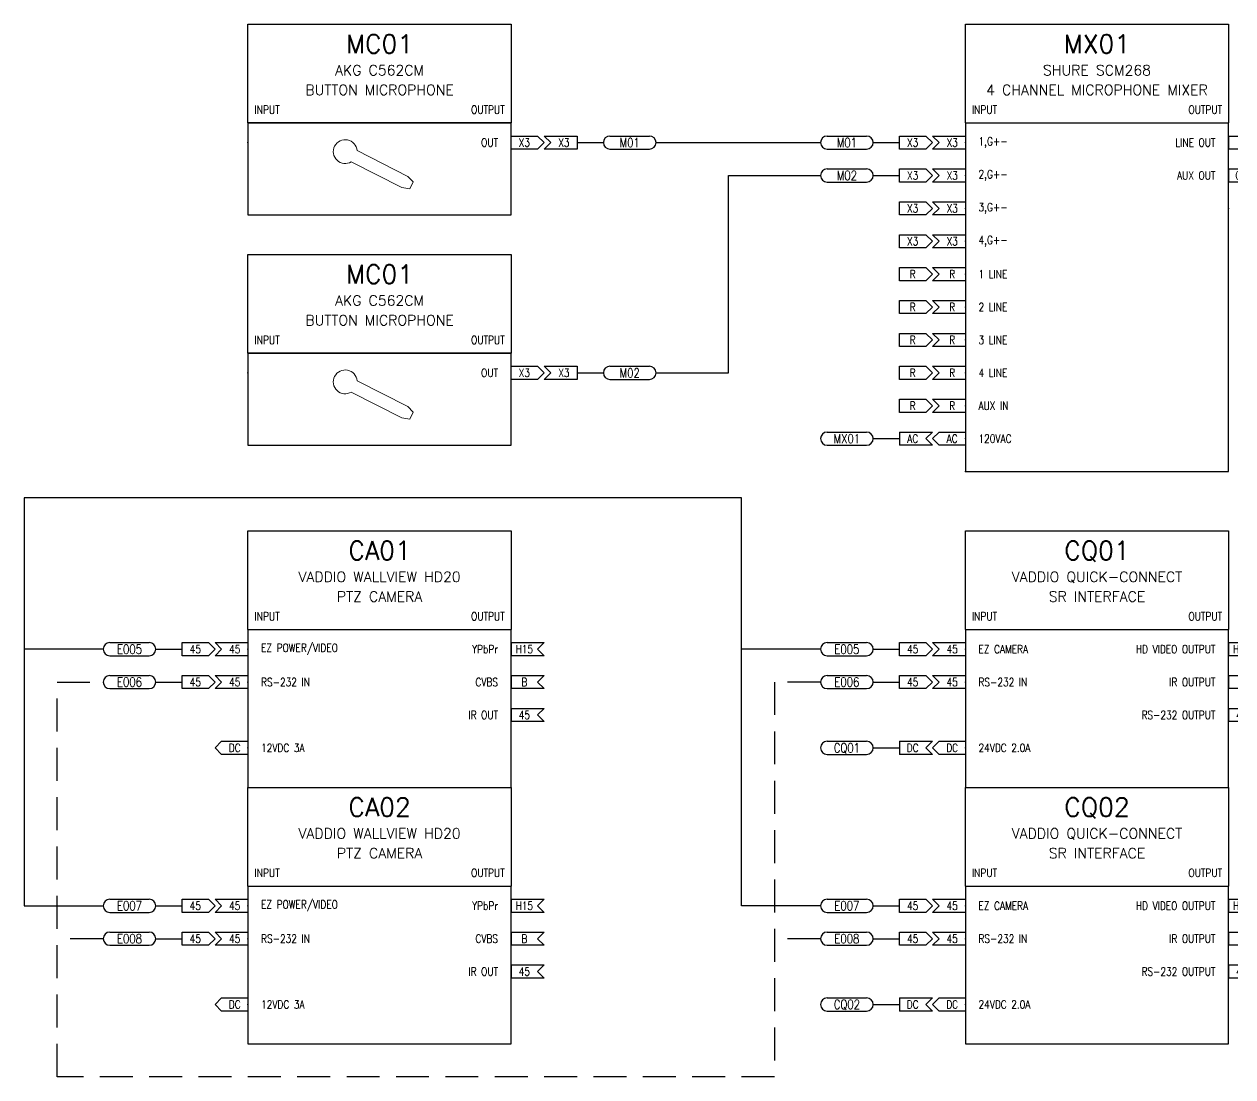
# Model space of a CAD drawing. Header units: inches. Extents: x -284 to 763, y -243 to 242.
# Drawn here: x 55.65 to 64.83, y 89.25 to 97.25 of the extents above; entities that cross this region are included whole.
import ezdxf
from ezdxf.enums import TextEntityAlignment as Align

# ---------------------------------------------------------------- set-up
doc = ezdxf.new("R2010")
doc.units = ezdxf.units.IN
doc.header["$MEASUREMENT"] = 0
doc.linetypes.add('CONTROL', pattern=[0.375, 0.25, -0.125])
for name, color, linetype in [('AUDIO', 1, 'Continuous'), ('Audio Termination', 2, 'Continuous'), ('AUDIO WIRENUMBER', 1, 'Continuous'), ('CONNECTORS', 2, 'Continuous'), ('CONTROL', 5, 'CONTROL'), ('Control Termination', 2, 'Continuous'), ('CONTROL WIRENUMBER', 5, 'Continuous'), ('DEVICE CONNECTORS', 2, 'Continuous'), ('DEVICES', 7, 'Continuous'), ('POWER', 30, 'Continuous'), ('Power Termination', 2, 'Continuous'), ('POWER WIRENUMBER', 30, 'Continuous'), ('TEXT', 4, 'Continuous')]:
    doc.layers.add(name, color=color, linetype=linetype)
doc.styles.add('ROMANS', font='romans.shx', dxfattribs={"width": 0.8})

# ---------------------------------------------------------------- blocks, each defined once
blk = doc.blocks.new('WIRE NUMBER IN')
for p, q in [((-0.55, 0.05), (-0.25, 0.05)), ((-0.2, 0), (0, 0)), ((-0.55, -0.05), (-0.25, -0.05))]:
    blk.add_line(p, q)
for centre, start, end in [((-0.55, 0), 90, 270), ((-0.25, 0), 270, 90)]:
    blk.add_arc(centre, 0.05, start, end)
at = {"layer": 'TEXT', "style": 'ROMANS', "width": 0.8}
for tag, p in [('DEVIN', (-0.6558, 0.0967)), ('DEVOUT', (-0.65, -0.1))]:
    blk.add_attdef(tag, text='', height=0.07, dxfattribs=at).set_placement(p, align=Align.MIDDLE_RIGHT)
blk.add_attdef('WIRENUMBER', text='', height=0.07, dxfattribs=at).set_placement((-0.4, 0), align=Align.MIDDLE_CENTER)
blk = doc.blocks.new('T-MALE CONNECTOR IN LEFT')
at = {"layer": 'CONNECTORS'}
for p, q in [((-0.3, -0.05), (-0.3, 0.05)), ((-0.3, 0.05), (-0.1, 0.05)), ((-0.1, 0.05), (-0.05, 0)), ((-0.05, 0), (-0.1, -0.05)), ((-0.1, -0.05), (-0.3, -0.05))]:
    blk.add_line(p, q, dxfattribs=at)
at = {"layer": 'TEXT', "style": 'ROMANS', "width": 0.8}
blk.add_attdef('T-CONNECTOR-MALE', text='', height=0.0625, dxfattribs=at).set_placement((-0.2, 0), align=Align.MIDDLE_CENTER)
blk = doc.blocks.new('D-FEMALE CONNECTOR LEFT')
at = {"layer": 'CONNECTORS'}
for p, q in [((-0.25, 0.05), (-0.2, 0)), ((-0.25, 0.05), (0, 0.05)), ((-0.2, 0), (-0.25, -0.05)), ((0, 0.05), (0, -0.05)), ((0, -0.05), (-0.25, -0.05))]:
    blk.add_line(p, q, dxfattribs=at)
at = {"layer": 'TEXT', "style": 'ROMANS', "width": 0.8}
blk.add_attdef('D-CONNECTOR', text='', height=0.0625, dxfattribs=at).set_placement((-0.1, 0), align=Align.MIDDLE_CENTER)
blk = doc.blocks.new('D-FEMALE CONNECTOR RIGHT')
at = {"layer": 'CONNECTORS'}
for p, q in [((0, 0.05), (0.25, 0.05)), ((0, 0.05), (0, -0.05)), ((0.25, 0.05), (0.2, 0)), ((0.25, -0.05), (0, -0.05)), ((0.2, 0), (0.25, -0.05))]:
    blk.add_line(p, q, dxfattribs=at)
at = {"layer": 'TEXT', "style": 'ROMANS', "width": 0.8}
blk.add_attdef('D-CONNECTOR', text='', height=0.0625, dxfattribs=at).set_placement((0.1, 0), align=Align.MIDDLE_CENTER)
blk = doc.blocks.new('D-MALE CONNECTOR LEFT')
at = {"layer": 'CONNECTORS'}
for p, q in [((-0.2, 0.05), (-0.25, 0)), ((-0.2, 0.05), (0, 0.05)), ((0, 0.05), (0, -0.05)), ((-0.25, 0), (-0.2, -0.05)), ((0, -0.05), (-0.2, -0.05))]:
    blk.add_line(p, q, dxfattribs=at)
at = {"layer": 'TEXT', "style": 'ROMANS', "width": 0.8}
blk.add_attdef('D-CONNECTOR', text='', height=0.0625, dxfattribs=at).set_placement((-0.1, 0), align=Align.MIDDLE_CENTER)
blk = doc.blocks.new('VADDIO_WALLVIEW HD19')
at = {"layer": 'CONNECTORS'}
for p in [(0, 1.05), (2, 1.05), (0, 0.8), (2, 0.8), (2, 0.55), (0, 0.3)]:
    blk.add_point(p, dxfattribs=at)
at = {"layer": 'DEVICES'}
for p, q in [((0, 1.2), (0, 1.95)), ((0, 1.95), (2, 1.95)), ((2, 1.95), (2, 1.2)), ((0, 1.2), (0, 0)), ((0, 1.2), (2, 1.2)), ((0, 1.2), (2, 1.2)), ((2, 0), (2, 1.2)), ((0, 0), (2, 0))]:
    blk.add_line(p, q, dxfattribs=at)
at = {"layer": 'DEVICE CONNECTORS'}
for name, p, values in [('D-FEMALE CONNECTOR LEFT', (0, 1.05), {'D-CONNECTOR': '45'}), ('D-FEMALE CONNECTOR RIGHT', (2, 1.05), {'D-CONNECTOR': 'H15'}), ('D-FEMALE CONNECTOR LEFT', (0, 0.8), {'D-CONNECTOR': '45'}), ('D-FEMALE CONNECTOR RIGHT', (2, 0.8), {'D-CONNECTOR': 'B'}), ('D-FEMALE CONNECTOR RIGHT', (2, 0.55), {'D-CONNECTOR': '45'}), ('D-MALE CONNECTOR LEFT', (0, 0.3), {'D-CONNECTOR': 'DC'})]:
    blk.add_blockref(name, p, dxfattribs=at).add_auto_attribs(values)
at = {"layer": 'TEXT', "char_height": 0.0625, "style": 'ROMANS'}
for s, width, insert, attachment_point in [('INPUT', 0.8, (0.05, 1.3), 4), ('OUTPUT', 1.35, (1.95, 1.3), 6), ('EZ POWER/VIDEO', 0.8, (0.1, 1.05), 4), ('YPbPr', 1.35, (1.9, 1.05), 6), ('RS-232 IN', 0.8, (0.1, 0.8), 4), ('CVBS', 1.35, (1.9, 0.8), 6), ('IR OUT', 1.35, (1.9, 0.55), 6), ('12VDC 3A', 0.8, (0.1, 0.3), 4)]:
    blk.add_mtext_dynamic_manual_height_columns(s, width=width, gutter_width=0.3905, heights=[0], dxfattribs=dict(at, insert=insert, attachment_point=attachment_point))
at = {"layer": 'TEXT', "style": 'ROMANS'}
for tag, height, p in [('DEVICEID', 0.14, (1, 1.8)), ('MAKEMODEL', 0.0781, (1, 1.6)), ('DESCRIPTION', 0.0781, (1, 1.45))]:
    blk.add_attdef(tag, text='', height=height, dxfattribs=at).set_placement(p, align=Align.MIDDLE_CENTER)
blk = doc.blocks.new('TERMINATION CONNECTOR-FEMALE-IN LEFT')
at = {"layer": 'CONNECTORS'}
for p, q in [((-0.25, 0.05), (0, 0.05)), ((-0.25, 0.05), (-0.25, -0.05)), ((0, 0.05), (-0.05, 0)), ((-0.05, 0), (0, -0.05)), ((0, -0.05), (-0.25, -0.05))]:
    blk.add_line(p, q, dxfattribs=at)
at = {"layer": 'TEXT', "style": 'ROMANS', "width": 0.8}
blk.add_attdef('T-CONNECTOR-FEMALE', text='', height=0.0625, dxfattribs=at).set_placement((-0.15, 0), align=Align.MIDDLE_CENTER)
blk = doc.blocks.new('VADDIO_QUICK CONNECT SR INTERFACE')
at = {"layer": 'CONNECTORS'}
for p in [(0, 1.05), (2, 1.05), (0, 0.8), (2, 0.8), (2, 0.55), (0, 0.3)]:
    blk.add_point(p, dxfattribs=at)
at = {"layer": 'DEVICES'}
for p, q in [((0, 1.2), (0, 1.95)), ((0, 1.95), (2, 1.95)), ((2, 1.95), (2, 1.2)), ((0, 1.2), (0, 0)), ((0, 1.2), (2, 1.2)), ((0, 1.2), (2, 1.2)), ((2, 0), (2, 1.2)), ((0, 0), (2, 0))]:
    blk.add_line(p, q, dxfattribs=at)
at = {"layer": 'DEVICE CONNECTORS'}
for name, p, values in [('D-FEMALE CONNECTOR LEFT', (0, 1.05), {'D-CONNECTOR': '45'}), ('D-FEMALE CONNECTOR RIGHT', (2, 1.05), {'D-CONNECTOR': 'H15'}), ('D-FEMALE CONNECTOR LEFT', (0, 0.8), {'D-CONNECTOR': '45'}), ('D-FEMALE CONNECTOR RIGHT', (2, 0.8), {'D-CONNECTOR': 'P'}), ('D-FEMALE CONNECTOR RIGHT', (2, 0.55), {'D-CONNECTOR': '45'}), ('D-MALE CONNECTOR LEFT', (0, 0.3), {'D-CONNECTOR': 'DC'})]:
    blk.add_blockref(name, p, dxfattribs=at).add_auto_attribs(values)
at = {"layer": 'TEXT', "char_height": 0.0625, "style": 'ROMANS'}
for s, width, insert, attachment_point in [('INPUT', 0.8, (0.05, 1.3), 4), ('OUTPUT', 1.35, (1.95, 1.3), 6), ('EZ CAMERA', 0.8, (0.1, 1.05), 4), ('HD VIDEO OUTPUT', 1.35, (1.9, 1.05), 6), ('RS-232 IN', 0.8, (0.1, 0.8), 4), ('IR OUTPUT', 1.35, (1.9, 0.8), 6), ('RS-232 OUTPUT', 1.35, (1.9, 0.55), 6), ('24VDC 2.0A', 0.8, (0.1, 0.3), 4)]:
    blk.add_mtext_dynamic_manual_height_columns(s, width=width, gutter_width=0.3905, heights=[0], dxfattribs=dict(at, insert=insert, attachment_point=attachment_point))
at = {"layer": 'TEXT', "style": 'ROMANS'}
for tag, height, p in [('DEVICEID', 0.14, (1, 1.8)), ('MAKEMODEL', 0.0781, (1, 1.6)), ('DESCRIPTION', 0.0781, (1, 1.45))]:
    blk.add_attdef(tag, text='', height=height, dxfattribs=at).set_placement(p, align=Align.MIDDLE_CENTER)
blk = doc.blocks.new('SHURE_SCM268')
at = {"layer": 'CONNECTORS'}
for p in [(62.8, 98.2), (64.8, 98.2), (62.8, 97.95), (64.8, 97.95), (62.8, 97.7), (64.8, 97.7), (62.8, 97.45), (62.8, 97.2), (62.8, 96.95), (62.8, 96.7), (62.8, 96.45), (62.8, 96.2), (62.8, 95.95), (62.8, 95.95), (62.8, 95.7)]:
    blk.add_point(p, dxfattribs=at)
at = {"layer": 'DEVICES'}
for p, q in [((62.8, 98.35), (62.8, 99.1)), ((62.8, 99.1), (64.8, 99.1)), ((64.8, 99.1), (64.8, 98.35)), ((62.8, 98.35), (62.8, 95.7)), ((62.8, 98.35), (64.8, 98.35)), ((62.8, 98.35), (64.8, 98.35)), ((64.8, 95.7), (64.8, 98.35)), ((62.8, 95.7), (64.8, 95.7))]:
    blk.add_line(p, q, dxfattribs=at)
at = {"layer": 'DEVICE CONNECTORS'}
for name, p, values in [('D-FEMALE CONNECTOR LEFT', (62.8, 98.2), {'D-CONNECTOR': 'X3'}), ('D-FEMALE CONNECTOR RIGHT', (64.8, 98.2), {'D-CONNECTOR': 'P'}), ('D-FEMALE CONNECTOR LEFT', (62.8, 97.95), {'D-CONNECTOR': 'X3'}), ('D-FEMALE CONNECTOR RIGHT', (64.8, 97.95), {'D-CONNECTOR': 'QM'}), ('D-FEMALE CONNECTOR LEFT', (62.8, 97.7), {'D-CONNECTOR': 'X3'}), ('D-FEMALE CONNECTOR LEFT', (62.8, 97.45), {'D-CONNECTOR': 'X3'}), ('D-FEMALE CONNECTOR LEFT', (62.8, 97.2), {'D-CONNECTOR': 'R'}), ('D-FEMALE CONNECTOR LEFT', (62.8, 96.95), {'D-CONNECTOR': 'R'}), ('D-FEMALE CONNECTOR LEFT', (62.8, 96.7), {'D-CONNECTOR': 'R'}), ('D-FEMALE CONNECTOR LEFT', (62.8, 96.45), {'D-CONNECTOR': 'R'}), ('D-FEMALE CONNECTOR LEFT', (62.8, 96.2), {'D-CONNECTOR': 'R'}), ('D-MALE CONNECTOR LEFT', (62.8, 95.95), {'D-CONNECTOR': 'AC'})]:
    blk.add_blockref(name, p, dxfattribs=at).add_auto_attribs(values)
at = {"layer": 'TEXT', "char_height": 0.0625, "style": 'ROMANS'}
for s, width, insert, attachment_point in [('INPUT', 0.8, (62.85, 98.45), 4), ('OUTPUT', 1.35, (64.75, 98.45), 6), ('1,G+-', 0.8, (62.9, 98.2), 4), ('LINE OUT', 1.35, (64.7, 98.2), 6), ('2,G+-', 0.8, (62.9, 97.95), 4), ('AUX OUT', 1.35, (64.7, 97.95), 6), ('3,G+-', 0.8, (62.9, 97.7), 4), ('4,G+-', 0.8, (62.9, 97.45), 4), ('1 LINE', 0.8, (62.9, 97.2), 4), ('2 LINE', 0.8, (62.9, 96.95), 4), ('3 LINE', 0.8, (62.9, 96.7), 4), ('4 LINE', 0.8, (62.9, 96.45), 4), ('AUX IN', 0.8, (62.9, 96.2), 4), ('120VAC', 0.8, (62.9, 95.95), 4)]:
    blk.add_mtext_dynamic_manual_height_columns(s, width=width, gutter_width=0.3905, heights=[0], dxfattribs=dict(at, insert=insert, attachment_point=attachment_point))
at = {"layer": 'TEXT', "style": 'ROMANS'}
for tag, height, p in [('DEVICEID', 0.14, (63.8, 98.95)), ('MAKEMODEL', 0.0781, (63.8, 98.75)), ('DESCRIPTION', 0.0781, (63.8, 98.6))]:
    blk.add_attdef(tag, text='', height=height, dxfattribs=at).set_placement(p, align=Align.MIDDLE_CENTER)
blk = doc.blocks.new('WIRE NUMBER OUT')
for p, q in [((0, 0), (0.2, 0)), ((0.25, 0.05), (0.55, 0.05)), ((0.25, -0.05), (0.55, -0.05))]:
    blk.add_line(p, q)
for centre, start, end in [((0.25, 0), 90, 270), ((0.55, 0), 270, 90)]:
    blk.add_arc(centre, 0.05, start, end)
at = {"layer": 'TEXT', "style": 'ROMANS', "width": 0.8}
for tag, p in [('DEVOUT', (0.65, 0.1)), ('DEVIN', (0.65, -0.1))]:
    blk.add_attdef(tag, text='', height=0.07, dxfattribs=at).set_placement(p, align=Align.MIDDLE_LEFT)
blk.add_attdef('WIRENUMBER', text='', height=0.07, dxfattribs=at).set_placement((0.4, 0), align=Align.MIDDLE_CENTER)
blk = doc.blocks.new('F_SYMBOL_HANDHELD MICROPHONE')
at = {"lineweight": 9, "ltscale": 0.5}
for p, q in [((-0.342, 0.278), (0.428, -0.113)), ((0.34, -0.285), (-0.43, 0.107)), ((0.428, -0.113), (0.512, -0.198)), ((0.458, -0.304), (0.34, -0.285)), ((0.512, -0.198), (0.458, -0.304))]:
    blk.add_line(p, q, dxfattribs=at)
blk.add_arc((-0.522, 0.263), 0.181, 4.7448, 300.3722, dxfattribs=at)
blk = doc.blocks.new('AKG_C562CM')
at = {"layer": 'CONNECTORS'}
blk.add_point((0, 0.55), dxfattribs=at)
at = {"layer": 'DEVICES'}
for p, q in [((0, 0.7), (0, 1.45)), ((0, 1.45), (2, 1.45)), ((2, 1.45), (2, 0.7)), ((0, 0.7), (0, 0)), ((2, 0.7), (0, 0.7)), ((0, 0.7), (2, 0.7)), ((2, 0), (2, 0.7)), ((0, 0), (2, 0))]:
    blk.add_line(p, q, dxfattribs=at)
at = {"layer": 'Audio Termination'}
blk.add_blockref('T-MALE CONNECTOR IN LEFT', (2.3, 0.55), dxfattribs=at).add_auto_attribs({'T-CONNECTOR-MALE': 'X3'})
at = {"layer": 'DEVICES', "xscale": 0.5, "yscale": 0.5, "zscale": 0.5}
blk.add_blockref('F_SYMBOL_HANDHELD MICROPHONE', (1, 0.35), dxfattribs=at)
at = {"layer": 'TEXT', "char_height": 0.0625, "style": 'ROMANS'}
for s, width, insert, attachment_point in [('INPUT', 0.8, (0.05, 0.8), 4), ('OUTPUT', 1.35, (1.95, 0.8), 6), ('OUT', 1.35, (1.9, 0.55), 6)]:
    blk.add_mtext_dynamic_manual_height_columns(s, width=width, gutter_width=0.3905, heights=[0], dxfattribs=dict(at, insert=insert, attachment_point=attachment_point))
at = {"layer": 'TEXT', "style": 'ROMANS'}
for tag, height, p in [('DEVICEID', 0.14, (1, 1.3)), ('MAKEMODEL', 0.0781, (1, 1.1)), ('DESCRIPTION', 0.0781, (1, 0.95))]:
    blk.add_attdef(tag, text='', height=height, dxfattribs=at).set_placement(p, align=Align.MIDDLE_CENTER)

msp = doc.modelspace()

# ---------------------------------------------------------------- linework, layer by layer
at = {"layer": 'AUDIO'}
for p, q in [((60.45, 96.35), (61.7, 96.35)), ((61, 94.6), (61, 96.1)), ((61, 96.1), (61.7, 96.1)), ((60.45, 94.6), (61, 94.6))]:
    msp.add_line(p, q, dxfattribs=at)
at = {"layer": 'CONTROL'}
for p, q in [((55.9, 89.25), (55.9, 92.25)), ((55.9, 92.25), (56.25, 92.25)), ((61.7, 92.25), (61.35, 92.25)), ((61.35, 92.25), (61.35, 89.25)), ((56.25, 90.3), (55.9, 90.3)), ((61.7, 90.3), (61.35, 90.3)), ((61.35, 89.25), (55.9, 89.25))]:
    msp.add_line(p, q, dxfattribs=at)
at = {"layer": 'POWER'}
for p, q in [((61.1, 93.65), (55.65, 93.65)), ((55.65, 93.65), (55.65, 90.55)), ((61.1, 90.55), (61.1, 93.65)), ((56.25, 92.5), (55.65, 92.5)), ((61.7, 92.5), (61.1, 92.5)), ((55.65, 90.55), (56.25, 90.55)), ((61.7, 90.55), (61.1, 90.55))]:
    msp.add_line(p, q, dxfattribs=at)

# ---------------------------------------------------------------- block references
msp.add_blockref('TERMINATION CONNECTOR-FEMALE-IN LEFT', (62.55, 94.1)).add_auto_attribs({'T-CONNECTOR-FEMALE': 'AC'})
at = {"layer": 'Audio Termination'}
for name, p, values in [('T-MALE CONNECTOR IN LEFT', (62.6, 96.35), {'T-CONNECTOR-MALE': 'X3'}), ('T-MALE CONNECTOR IN LEFT', (62.6, 96.1), {'T-CONNECTOR-MALE': 'X3'}), ('T-MALE CONNECTOR IN LEFT', (62.6, 95.85), {'T-CONNECTOR-MALE': 'X3'}), ('T-MALE CONNECTOR IN LEFT', (62.6, 95.6), {'T-CONNECTOR-MALE': 'X3'}), ('T-MALE CONNECTOR IN LEFT', (62.6, 95.35), {'T-CONNECTOR-MALE': 'R'}), ('T-MALE CONNECTOR IN LEFT', (62.6, 95.1), {'T-CONNECTOR-MALE': 'R'}), ('T-MALE CONNECTOR IN LEFT', (62.6, 94.85), {'T-CONNECTOR-MALE': 'R'}), ('T-MALE CONNECTOR IN LEFT', (62.6, 94.6), {'T-CONNECTOR-MALE': 'R'}), ('T-MALE CONNECTOR IN LEFT', (62.6, 94.35), {'T-CONNECTOR-MALE': 'R'}), ('VADDIO_WALLVIEW HD19', (57.35, 91.45), {'DEVICEID': 'CA01', 'MAKEMODEL': 'VADDIO WALLVIEW HD20', 'DESCRIPTION': 'PTZ CAMERA'}), ('VADDIO_QUICK CONNECT SR INTERFACE', (62.8, 91.45), {'DEVICEID': 'CQ01', 'MAKEMODEL': 'VADDIO QUICK-CONNECT', 'DESCRIPTION': 'SR INTERFACE'}), ('VADDIO_WALLVIEW HD19', (57.35, 89.5), {'DEVICEID': 'CA02', 'MAKEMODEL': 'VADDIO WALLVIEW HD20', 'DESCRIPTION': 'PTZ CAMERA'}), ('VADDIO_QUICK CONNECT SR INTERFACE', (62.8, 89.5), {'DEVICEID': 'CQ02', 'MAKEMODEL': 'VADDIO QUICK-CONNECT', 'DESCRIPTION': 'SR INTERFACE'})]:
    msp.add_blockref(name, p, dxfattribs=at).add_auto_attribs(values)
at = {"layer": 'AUDIO WIRENUMBER'}
for name, p, values in [('WIRE NUMBER OUT', (59.85, 96.35), {'WIRENUMBER': 'M01'}), ('WIRE NUMBER IN', (62.3, 96.35), {'WIRENUMBER': 'M01'}), ('WIRE NUMBER IN', (62.3, 96.1), {'WIRENUMBER': 'M02'}), ('WIRE NUMBER OUT', (59.85, 94.6), {'WIRENUMBER': 'M02'})]:
    msp.add_blockref(name, p, dxfattribs=at).add_auto_attribs(values)
at = {"layer": 'CONTROL'}
for name, p, values in [('AKG_C562CM', (57.35, 95.8), {'DEVICEID': 'MC01', 'MAKEMODEL': 'AKG C562CM', 'DESCRIPTION': 'BUTTON MICROPHONE'}), ('SHURE_SCM268', (0, -1.85), {'DESCRIPTION': '4 CHANNEL MICROPHONE MIXER', 'MAKEMODEL': 'SHURE SCM268', 'DEVICEID': 'MX01'}), ('AKG_C562CM', (57.35, 94.05), {'DEVICEID': 'MC01', 'MAKEMODEL': 'AKG C562CM', 'DESCRIPTION': 'BUTTON MICROPHONE'})]:
    msp.add_blockref(name, p, dxfattribs=at).add_auto_attribs(values)
at = {"layer": 'Control Termination'}
for p in [(57.15, 92.25), (62.6, 92.25), (57.15, 90.3), (62.6, 90.3)]:
    msp.add_blockref('T-MALE CONNECTOR IN LEFT', p, dxfattribs=at).add_auto_attribs({'T-CONNECTOR-MALE': '45'})
at = {"layer": 'CONTROL WIRENUMBER'}
for p, values in [((56.85, 92.25), {'WIRENUMBER': 'E006'}), ((62.3, 92.25), {'WIRENUMBER': 'E006'}), ((56.85, 90.3), {'WIRENUMBER': 'E008'}), ((62.3, 90.3), {'WIRENUMBER': 'E008'})]:
    msp.add_blockref('WIRE NUMBER IN', p, dxfattribs=at).add_auto_attribs(values)
at = {"layer": 'DEVICE CONNECTORS'}
for p in [(59.85, 96.35), (59.85, 94.6)]:
    msp.add_blockref('D-FEMALE CONNECTOR LEFT', p, dxfattribs=at).add_auto_attribs({'D-CONNECTOR': 'X3'})
at = {"layer": 'Power Termination'}
for name, p, values in [('T-MALE CONNECTOR IN LEFT', (57.15, 92.5), {'T-CONNECTOR-MALE': '45'}), ('T-MALE CONNECTOR IN LEFT', (62.6, 92.5), {'T-CONNECTOR-MALE': '45'}), ('TERMINATION CONNECTOR-FEMALE-IN LEFT', (62.55, 91.75), {'T-CONNECTOR-FEMALE': 'DC'}), ('T-MALE CONNECTOR IN LEFT', (57.15, 90.55), {'T-CONNECTOR-MALE': '45'}), ('T-MALE CONNECTOR IN LEFT', (62.6, 90.55), {'T-CONNECTOR-MALE': '45'}), ('TERMINATION CONNECTOR-FEMALE-IN LEFT', (62.55, 89.8), {'T-CONNECTOR-FEMALE': 'DC'})]:
    msp.add_blockref(name, p, dxfattribs=at).add_auto_attribs(values)
at = {"layer": 'POWER WIRENUMBER'}
for p, values in [((62.3, 94.1), {'WIRENUMBER': 'MX01'}), ((56.85, 92.5), {'WIRENUMBER': 'E005'}), ((62.3, 92.5), {'WIRENUMBER': 'E005'}), ((62.3, 91.75), {'WIRENUMBER': 'CQ01'}), ((56.85, 90.55), {'WIRENUMBER': 'E007'}), ((62.3, 90.55), {'WIRENUMBER': 'E007'}), ((62.3, 89.8), {'WIRENUMBER': 'CQ02'})]:
    msp.add_blockref('WIRE NUMBER IN', p, dxfattribs=at).add_auto_attribs(values)

doc.saveas('drawing.dxf')
